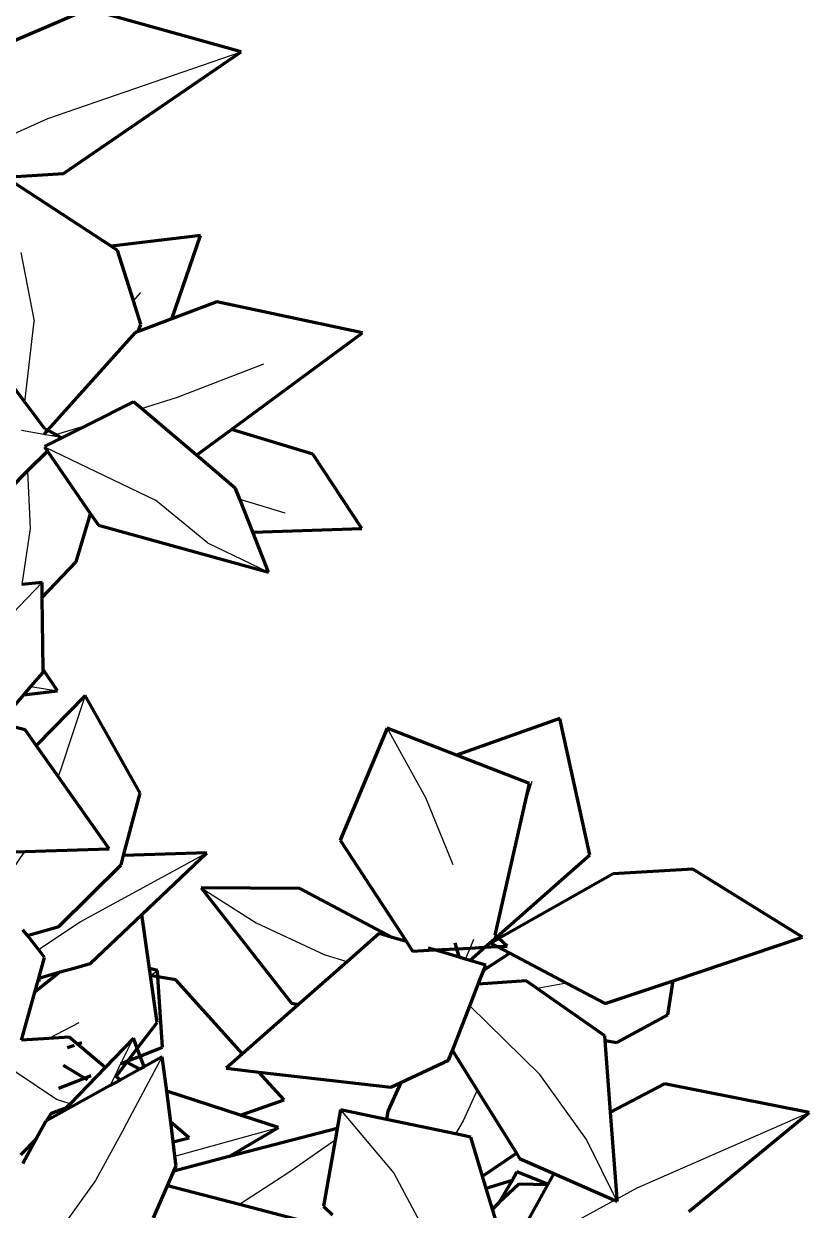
# Model space of a CAD drawing. Header units: millimetres. Extents: x 4307 to 31003, y 2809 to 20009.
# Drawn here: x 7395.3 to 7478.7, y 8340.2 to 8466.1 of the extents above; entities that cross this region are included whole.
import ezdxf

# ---------------------------------------------------------------- set-up
doc = ezdxf.new("R2010")
doc.units = ezdxf.units.MM
doc.layers.add('ProfileEdges', color=7, linetype='Continuous')

msp = doc.modelspace()

# ---------------------------------------------------------------- linework, layer by layer
for p, q in [((7397.9, 8456.05), (7418.41, 8463.13)), ((7382.3, 8449.1), (7397.9, 8456.05)), ((7395.04, 8441.84), (7396.46, 8434.56)), ((7407, 8436.7), (7407.77, 8437.58)), ((7395.46, 8425.95), (7396.46, 8434.56)), ((7411.67, 8426.46), (7420.83, 8430.03)), ((7407.82, 8425.28), (7411.67, 8426.46)), ((7397.47, 8422.51), (7395.11, 8422.93)), ((7398.3, 8422.37), (7397.47, 8422.51)), ((7398.3, 8422.37), (7398.73, 8422.5)), ((7399.28, 8422.19), (7398.3, 8422.37)), ((7398.73, 8422.5), (7402.14, 8423.54)), ((7397.55, 8421.21), (7409.31, 8415.54)), ((7395.74, 8418.64), (7396.01, 8412.55)), ((7414.85, 8411), (7409.31, 8415.54)), ((7418.27, 8415.64), (7423.03, 8414.2)), ((7396.01, 8412.55), (7395.13, 8406.58)), ((7414.85, 8411), (7421.3, 8407.91)), ((7391.78, 8401.06), (7397.29, 8406.81)), ((7396.1, 8395.75), (7398.92, 8395.29)), ((7401.85, 8394.8), (7399.28, 8386.99)), ((7433.89, 8391.33), (7437.95, 8383.97)), ((7399.28, 8386.99), (7398.98, 8386.21)), ((7448.36, 8382.62), (7449.28, 8385.71)), ((7437.95, 8383.97), (7440.87, 8376.87)), ((7387.75, 8366.99), (7395.46, 8378.23)), ((7401.34, 8370.79), (7414.78, 8378.11)), ((7414.18, 8374.4), (7420, 8370.67)), ((7396.9, 8367.84), (7401.34, 8370.79)), ((7420, 8370.67), (7427.36, 8367.24)), ((7442.71, 8367.99), (7443.11, 8368.93)), ((7429.67, 8366.54), (7427.36, 8367.24)), ((7442.22, 8366.82), (7442.71, 8367.99)), ((7408.78, 8365.07), (7409.53, 8365.6)), ((7452.93, 8364.26), (7449.83, 8363.68)), ((7442.66, 8361.85), (7450.1, 8354.57)), ((7401.18, 8360.04), (7398, 8358.38)), ((7405.65, 8355.72), (7406.98, 8358.43)), ((7398.83, 8351.9), (7391.53, 8356.82)), ((7405.03, 8354.44), (7405.65, 8355.72)), ((7406.03, 8348.93), (7410.04, 8356.45)), ((7404.51, 8353.39), (7405.03, 8354.44)), ((7455.06, 8347.67), (7450.1, 8354.57)), ((7400.25, 8351.45), (7398.83, 8351.9)), ((7443.44, 8352.92), (7441.96, 8349.65)), ((7399.59, 8350.76), (7398.9, 8350.66)), ((7428.96, 8350.82), (7434.59, 8344.08)), ((7441.96, 8349.65), (7441.15, 8348.27)), ((7460.43, 8342.55), (7478.68, 8350.52)), ((7406.03, 8348.93), (7402.96, 8343.32)), ((7411.38, 8345.89), (7422.36, 8348.94)), ((7428.39, 8347.58), (7423.46, 8344.15)), ((7458.31, 8341.09), (7455.06, 8347.67)), ((7402.96, 8343.32), (7397.04, 8335.09)), ((7423.46, 8344.15), (7418.23, 8340.76)), ((7434.59, 8344.08), (7439.13, 8335.68)), ((7458.29, 8341.38), (7460.43, 8342.55)), ((7446.55, 8334.96), (7458.01, 8341.23))]:
    msp.add_line(p, q)
at = {"layer": 'ProfileEdges', "lineweight": 211}
for p, q in [((7402.16, 8467.66), (7391.75, 8463.2)), ((7418.41, 8463.13), (7402.16, 8467.66)), ((7399.55, 8450.22), (7418.41, 8463.13)), ((7393.39, 8449.82), (7399.55, 8450.22)), ((7404.62, 8442.5), (7393.39, 8449.82)), ((7414.11, 8443.63), (7404.62, 8442.5)), ((7411.04, 8434.8), (7414.11, 8443.63)), ((7405.3, 8442.06), (7404.62, 8442.5)), ((7407, 8436.7), (7405.3, 8442.06)), ((7407.78, 8434.24), (7407, 8436.7)), ((7415.81, 8436.6), (7411.04, 8434.8)), ((7431.28, 8433.29), (7415.81, 8436.6)), ((7411.04, 8434.8), (7407.47, 8433.46)), ((7407.47, 8433.46), (7407.78, 8434.24)), ((7407.18, 8433.35), (7397.87, 8422.96)), ((7407.47, 8433.46), (7407.18, 8433.35)), ((7417.38, 8423.06), (7431.28, 8433.29)), ((7395.46, 8425.95), (7393.92, 8427.99)), ((7397.59, 8423.11), (7395.46, 8425.95)), ((7406.99, 8425.98), (7402.14, 8423.54)), ((7407.82, 8425.28), (7406.99, 8425.98)), ((7413.66, 8420.32), (7407.82, 8425.28)), ((7397.87, 8422.96), (7397.47, 8422.51)), ((7397.87, 8422.96), (7397.59, 8423.11)), ((7398.73, 8422.5), (7397.87, 8422.96)), ((7399.28, 8422.19), (7398.73, 8422.5)), ((7402.14, 8423.54), (7399.1, 8422.01)), ((7413.66, 8420.32), (7417.38, 8423.06)), ((7426, 8420.42), (7417.38, 8423.06)), ((7397.55, 8421.21), (7397.85, 8420.75)), ((7399.1, 8422.01), (7397.56, 8421.24)), ((7399.1, 8422.01), (7399.28, 8422.19)), ((7395.74, 8418.64), (7397.85, 8420.75)), ((7397.85, 8420.75), (7402.43, 8414.1)), ((7417.82, 8416.79), (7413.66, 8420.32)), ((7431.21, 8412.54), (7426, 8420.42)), ((7391.49, 8414.36), (7395.74, 8418.64)), ((7418.27, 8415.64), (7417.82, 8416.79)), ((7419.65, 8412.13), (7418.27, 8415.64)), ((7400.91, 8409.01), (7402.43, 8414.1)), ((7402.43, 8414.1), (7403.27, 8412.87)), ((7403.27, 8412.87), (7421.3, 8407.91)), ((7419.65, 8412.13), (7431.21, 8412.54)), ((7421.3, 8407.91), (7419.65, 8412.13)), ((7397.31, 8405.19), (7400.91, 8409.01)), ((7397.29, 8406.81), (7395.13, 8406.58)), ((7397.31, 8405.19), (7397.29, 8406.81)), ((7397.41, 8397.55), (7397.31, 8405.19)), ((7396.1, 8395.75), (7397.41, 8397.26)), ((7398.92, 8395.29), (7397.41, 8397.55)), ((7397.41, 8397.26), (7397.41, 8397.55)), ((7392.8, 8391.95), (7395.35, 8394.88)), ((7395.35, 8394.88), (7396.1, 8395.75)), ((7395.35, 8394.88), (7398.92, 8395.29)), ((7401.85, 8394.8), (7396.67, 8389.49)), ((7407.69, 8384.45), (7401.85, 8394.8)), ((7452.21, 8392.35), (7441.26, 8388.48)), ((7455.4, 8377.88), (7452.21, 8392.35)), ((7395.48, 8391.17), (7392.6, 8391.88)), ((7396.67, 8389.49), (7395.48, 8391.17)), ((7433.89, 8391.33), (7428.91, 8379.44)), ((7441.26, 8388.48), (7433.89, 8391.33)), ((7398.98, 8386.21), (7396.67, 8389.49)), ((7449, 8385.47), (7441.26, 8388.48)), ((7404.4, 8378.52), (7398.98, 8386.21)), ((7448.36, 8382.62), (7449, 8385.47)), ((7405.93, 8377.81), (7407.69, 8384.45)), ((7445.35, 8369.36), (7448.36, 8382.62)), ((7395.46, 8378.23), (7404.4, 8378.52)), ((7428.91, 8379.44), (7435.94, 8368.67)), ((7388.07, 8378), (7395.46, 8378.23)), ((7405.67, 8376.83), (7405.93, 8377.81)), ((7414.78, 8378.11), (7405.93, 8377.81)), ((7407.86, 8371.54), (7414.78, 8378.11)), ((7445.54, 8369.19), (7455.4, 8377.88)), ((7399.07, 8370.27), (7405.67, 8376.83)), ((7457.89, 8375.87), (7445.74, 8369)), ((7466.33, 8376.38), (7457.89, 8375.87)), ((7477.95, 8369.16), (7466.33, 8376.38)), ((7424.65, 8374.31), (7414.18, 8374.4)), ((7414.18, 8374.4), (7423.76, 8362.13)), ((7434.43, 8369.12), (7424.65, 8374.31)), ((7402.39, 8366.34), (7407.86, 8371.54)), ((7408.67, 8365.82), (7407.86, 8371.54)), ((7395.75, 8369.31), (7395.25, 8369.94)), ((7395.75, 8369.31), (7399.07, 8370.27)), ((7433.06, 8369.52), (7429.67, 8366.54)), ((7434.43, 8369.12), (7433.06, 8369.52)), ((7396.9, 8367.84), (7395.75, 8369.31)), ((7435.94, 8368.67), (7434.43, 8369.12)), ((7435.94, 8368.67), (7436.59, 8367.67)), ((7441.08, 8368.54), (7441.27, 8367.92)), ((7444.26, 8368.07), (7445.54, 8369.19)), ((7445.74, 8369), (7444.88, 8368.51)), ((7444.88, 8368.51), (7445.57, 8368.14)), ((7445.54, 8369.19), (7445.35, 8369.36)), ((7445.74, 8369), (7445.54, 8369.19)), ((7445.57, 8368.14), (7446.62, 8368.2)), ((7446.62, 8368.2), (7445.74, 8369)), ((7464.23, 8364.52), (7477.95, 8369.16)), ((7397.56, 8367), (7396.9, 8367.84)), ((7396.95, 8364.8), (7397.56, 8367)), ((7436.59, 8367.67), (7438.92, 8367.79)), ((7438.92, 8367.79), (7438.25, 8367.99)), ((7438.92, 8367.79), (7441.27, 8367.92)), ((7441.54, 8367.02), (7438.92, 8367.79)), ((7441.27, 8367.92), (7442.71, 8367.99)), ((7441.27, 8367.92), (7441.54, 8367.02)), ((7442.22, 8366.82), (7441.54, 8367.02)), ((7442.68, 8366.68), (7444.26, 8368.07)), ((7442.71, 8367.99), (7444.26, 8368.07)), ((7446.92, 8367.43), (7444.14, 8365.66)), ((7444.26, 8368.07), (7445.57, 8368.14)), ((7445.57, 8368.14), (7446.92, 8367.43)), ((7446.92, 8367.43), (7452.93, 8364.26)), ((7399.22, 8365.45), (7400.7, 8365.87)), ((7400.7, 8365.87), (7402.39, 8366.34)), ((7409.53, 8365.6), (7408.67, 8365.82)), ((7408.78, 8365.07), (7408.67, 8365.82)), ((7429.67, 8366.54), (7424.5, 8362)), ((7442.68, 8366.68), (7442.22, 8366.82)), ((7444.35, 8366.19), (7442.68, 8366.68)), ((7443.56, 8364.17), (7444.14, 8365.66)), ((7444.14, 8365.66), (7444.35, 8366.19)), ((7399.22, 8365.45), (7396.53, 8363.31)), ((7396.53, 8363.31), (7396.87, 8364.53)), ((7396.87, 8364.53), (7396.95, 8364.8)), ((7397.09, 8364.6), (7396.87, 8364.53)), ((7396.95, 8364.8), (7399.22, 8365.45)), ((7409.49, 8360.09), (7408.78, 8365.07)), ((7409.57, 8364.94), (7408.78, 8365.07)), ((7409.57, 8364.94), (7409.53, 8365.6)), ((7410.07, 8357.47), (7409.57, 8364.94)), ((7411.49, 8364.62), (7409.57, 8364.94)), ((7418.55, 8356.77), (7411.49, 8364.62)), ((7448.65, 8364.5), (7443.56, 8364.17)), ((7449.83, 8363.68), (7448.65, 8364.5)), ((7457.04, 8362.09), (7464.23, 8364.52)), ((7463.67, 8360.89), (7464.23, 8364.52)), ((7395.12, 8358.2), (7396.53, 8363.31)), ((7442.66, 8361.85), (7443.56, 8364.17)), ((7456.99, 8358.67), (7449.83, 8363.68)), ((7452.93, 8364.26), (7457.04, 8362.09)), ((7424.5, 8362), (7418.55, 8356.77)), ((7423.76, 8362.13), (7424.5, 8362)), ((7440.83, 8357.13), (7442.66, 8361.85)), ((7458.26, 8357.96), (7463.67, 8360.89)), ((7407.39, 8357.34), (7409.49, 8360.09)), ((7398, 8358.38), (7395.12, 8358.2)), ((7400.17, 8358.52), (7398, 8358.38)), ((7401.06, 8357.77), (7400.17, 8358.52)), ((7406.98, 8358.43), (7403.98, 8355.32)), ((7407.39, 8357.34), (7406.98, 8358.43)), ((7457.02, 8358.16), (7456.99, 8358.67)), ((7457.02, 8358.16), (7458.26, 8357.96)), ((7457.6, 8350.56), (7457.02, 8358.16)), ((7400.68, 8357.64), (7399.95, 8357.4)), ((7401.51, 8357.92), (7401.06, 8357.77)), ((7403.98, 8355.32), (7401.06, 8357.77)), ((7406.38, 8356.01), (7407.39, 8357.34)), ((7407.7, 8356.53), (7407.39, 8357.34)), ((7407.7, 8356.53), (7410.07, 8357.47)), ((7440.42, 8356.09), (7440.83, 8357.13)), ((7440.83, 8357.13), (7443.44, 8352.92)), ((7405.13, 8354.36), (7406.27, 8355.87)), ((7405.65, 8355.72), (7406.38, 8356.01)), ((7406.27, 8355.87), (7406.38, 8356.01)), ((7407.65, 8355.13), (7406.27, 8355.87)), ((7406.38, 8356.01), (7407.7, 8356.53)), ((7408.13, 8355.39), (7407.7, 8356.53)), ((7410.04, 8356.45), (7408.13, 8355.39)), ((7410.51, 8352.78), (7410.04, 8356.45)), ((7418.55, 8356.77), (7416.8, 8355.24)), ((7435.34, 8353.72), (7440.42, 8356.09)), ((7401.77, 8354.18), (7399.56, 8355.51)), ((7403.98, 8355.32), (7400.25, 8351.45)), ((7401.77, 8354.18), (7402.49, 8354.47)), ((7405.13, 8354.36), (7405.03, 8354.44)), ((7405.58, 8353.98), (7405.13, 8354.36)), ((7407.65, 8355.13), (7405.58, 8353.98)), ((7408.13, 8355.39), (7407.65, 8355.13)), ((7416.8, 8355.24), (7420.3, 8354.83)), ((7422.96, 8351.87), (7420.3, 8354.83)), ((7420.3, 8354.83), (7434.29, 8353.22)), ((7399.08, 8353.11), (7401.77, 8354.18)), ((7404.51, 8353.39), (7399.36, 8350.53)), ((7402.12, 8353.97), (7401.77, 8354.18)), ((7405.58, 8353.98), (7404.51, 8353.39)), ((7435.34, 8353.72), (7433.98, 8350.68)), ((7434.29, 8353.22), (7435.34, 8353.72)), ((7463.34, 8353.59), (7457.6, 8350.56)), ((7478.68, 8350.52), (7463.34, 8353.59)), ((7418.34, 8350.24), (7410.51, 8352.78)), ((7410.93, 8349.49), (7410.51, 8352.78)), ((7418.34, 8350.24), (7422.96, 8351.87)), ((7443.44, 8352.92), (7447.62, 8346.2)), ((7398.82, 8350.64), (7398.2, 8350.4)), ((7398.9, 8350.66), (7398.82, 8350.64)), ((7399.79, 8350.98), (7398.9, 8350.66)), ((7399.59, 8350.76), (7399.36, 8350.53)), ((7399.79, 8350.98), (7399.59, 8350.76)), ((7400.25, 8351.45), (7399.79, 8350.98)), ((7428.96, 8350.82), (7428.61, 8348.83)), ((7433.83, 8349.8), (7428.96, 8350.82)), ((7433.98, 8350.68), (7433.83, 8349.8)), ((7458.29, 8341.38), (7457.6, 8350.56)), ((7397.68, 8349.6), (7396.67, 8347.74)), ((7397.75, 8349.65), (7397.68, 8349.6)), ((7399.36, 8350.53), (7397.75, 8349.65)), ((7398.2, 8350.4), (7397.75, 8349.65)), ((7412.89, 8347.83), (7410.93, 8349.49)), ((7411.19, 8347.41), (7410.93, 8349.49)), ((7422.36, 8348.94), (7418.34, 8350.24)), ((7441.15, 8348.27), (7433.83, 8349.8)), ((7465.89, 8340.03), (7478.68, 8350.52)), ((7417.15, 8345.85), (7422.36, 8348.94)), ((7428.61, 8348.83), (7417.15, 8345.85)), ((7428.61, 8348.83), (7428.39, 8347.58)), ((7442.76, 8347.93), (7441.15, 8348.27)), ((7396.67, 8347.74), (7395.01, 8346.02)), ((7396.67, 8347.74), (7395.24, 8345.11)), ((7411.19, 8347.41), (7412.89, 8347.83)), ((7411.38, 8345.89), (7411.19, 8347.41)), ((7428.39, 8347.58), (7427.16, 8340.59)), ((7444.02, 8343.76), (7442.76, 8347.93)), ((7417.15, 8345.85), (7411.27, 8344.32)), ((7411.51, 8344.88), (7411.38, 8345.89)), ((7444.02, 8343.76), (7447.62, 8346.2)), ((7447.62, 8346.2), (7447.95, 8345.66)), ((7447.95, 8345.66), (7451.59, 8344.06)), ((7410.59, 8342.76), (7411.27, 8344.32)), ((7411.27, 8344.32), (7411.51, 8344.88)), ((7444.41, 8342.46), (7444.02, 8343.76)), ((7447.15, 8343.33), (7444.41, 8342.46)), ((7447.15, 8343.33), (7445.76, 8340.93)), ((7447.67, 8344.23), (7447.15, 8343.33)), ((7450.95, 8342.91), (7447.67, 8344.23)), ((7451.59, 8344.06), (7450.95, 8342.91)), ((7451.59, 8344.06), (7458.01, 8341.23)), ((7409.11, 8339.36), (7410.59, 8342.76)), ((7418.23, 8340.76), (7410.59, 8342.76)), ((7445.07, 8340.28), (7444.41, 8342.46)), ((7447.88, 8342.94), (7445.76, 8340.93)), ((7450.91, 8342.84), (7447.27, 8336.27)), ((7450.91, 8342.84), (7447.88, 8342.94)), ((7450.95, 8342.91), (7450.91, 8342.84)), ((7427.68, 8338.3), (7418.23, 8340.76)), ((7427.16, 8340.59), (7428.1, 8339.66)), ((7445.76, 8340.93), (7445.07, 8340.28)), ((7458.01, 8341.23), (7458.31, 8341.09)), ((7458.31, 8341.09), (7458.29, 8341.38)), ((7445.6, 8338.51), (7445.07, 8340.28))]:
    msp.add_line(p, q, dxfattribs=at)

doc.saveas('drawing.dxf')
